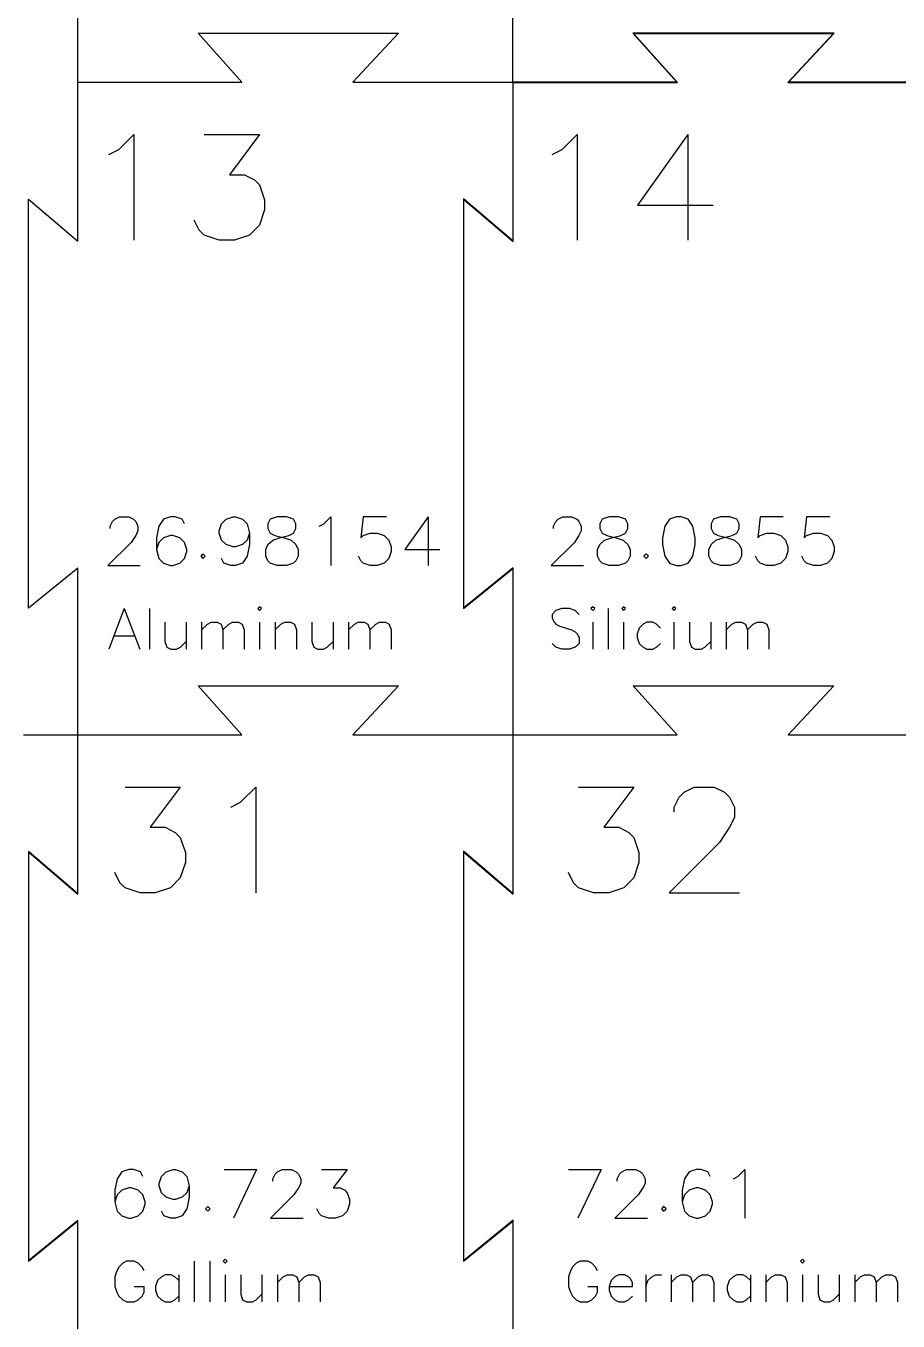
# Model space of a CAD drawing. Extents: x 0 to 297, y 0 to 210.
# Drawn here: x 192.18 to 221.99, y 119.67 to 163.94 of the extents above; entities that cross this region are included whole.
import ezdxf

# ---------------------------------------------------------------- set-up
doc = ezdxf.new("R2010")
doc.units = 0
doc.layers.get('0').update_dxf_attribs({"linetype": 'CONTINUOUS'})

msp = doc.modelspace()

# ---------------------------------------------------------------- linework, layer by layer
at = {"color": 1}
for p, q in [((199.562322, 162.009081), (198.06455, 163.687915)), ((198.06455, 163.687915), (204.918351, 163.687915)), ((204.918351, 163.687915), (203.356449, 162.009081)), ((212.925688, 163.692834), (214.42253, 162.014)), ((219.800831, 163.692834), (212.925688, 163.692834)), ((214.443843, 162.004163), (212.947001, 163.682997)), ((212.947001, 163.682997), (219.778698, 163.682997)), ((219.778698, 163.682997), (218.217097, 162.004163)), ((218.238411, 162.014), (219.800831, 163.692834)), ((195.960121, 162.009081), (199.562322, 162.009081)), ((203.356449, 162.009081), (205.151566, 162.009081)), ((208.819053, 162.009081), (208.819053, 159.308027)), ((208.828068, 162.009081), (208.819053, 162.009081)), ((210.831257, 162.014), (208.823719, 162.014)), ((208.823719, 162.014), (208.823719, 162.004163)), ((208.823719, 162.004163), (210.831257, 162.004163)), ((208.828068, 159.308027), (208.828068, 162.009081)), ((214.42253, 162.014), (210.831257, 162.014)), ((210.831257, 162.004163), (214.443843, 162.004163)), ((218.217097, 162.004163), (220.02298, 162.004163)), ((220.02298, 162.014), (218.238411, 162.014)), ((221.8387, 162.014), (220.02298, 162.014)), ((220.02298, 162.004163), (221.8387, 162.004163)), ((223.695407, 162.014), (221.8387, 162.014)), ((221.8387, 162.004163), (223.695407, 162.004163)), ((193.952283, 156.577066), (193.952283, 159.30805)), ((208.819053, 159.308027), (208.819053, 156.587299)), ((208.828068, 156.566806), (208.828068, 159.308027)), ((192.27346, 144.032242), (192.27346, 158.015709)), ((192.27346, 158.015709), (193.952283, 156.577066)), ((208.819053, 156.587299), (207.14023, 158.025949)), ((207.14023, 158.025949), (207.14023, 144.022275)), ((207.149245, 144.041949), (207.149245, 158.005455)), ((207.149245, 158.005455), (208.828068, 156.566806)), ((193.952283, 145.403455), (192.27346, 144.032242)), ((193.952283, 142.560097), (193.952283, 145.403455)), ((207.14023, 144.022275), (208.819053, 145.393705)), ((208.828068, 145.413379), (207.149245, 144.041949)), ((208.819053, 145.393705), (208.819053, 142.559853)), ((208.828068, 142.559853), (208.828068, 145.413379)), ((208.819053, 142.559853), (208.819053, 139.701408)), ((208.828068, 139.701408), (208.828068, 142.559853)), ((199.562322, 139.701796), (198.06455, 141.380629)), ((198.06455, 141.380629), (204.918351, 141.380629)), ((204.918351, 141.380629), (203.356449, 139.701796)), ((214.433757, 139.701796), (212.935985, 141.380629)), ((212.935985, 141.380629), (219.789786, 141.380629)), ((219.789786, 141.380629), (218.227884, 139.701796)), ((193.947365, 139.701796), (193.947365, 137.000742)), ((193.957202, 139.701796), (193.947365, 139.701796)), ((193.957202, 137.000742), (193.957202, 139.701796)), ((195.960121, 139.701796), (199.562322, 139.701796)), ((203.356449, 139.701796), (205.151566, 139.701796)), ((208.816594, 139.701796), (208.816594, 137.000742)), ((208.831351, 139.701796), (208.816594, 139.701796)), ((208.819053, 139.701408), (208.828068, 139.701408)), ((208.831351, 137.000742), (208.831351, 139.701796)), ((210.831557, 139.701796), (214.433757, 139.701796)), ((218.227884, 139.701796), (220.023001, 139.701796)), ((193.947365, 137.000742), (193.947365, 134.280834)), ((193.957202, 134.25952), (193.957202, 137.000742)), ((208.816594, 137.000742), (208.816594, 134.285752)), ((208.831351, 134.253782), (208.831351, 137.000742)), ((193.947365, 134.280834), (192.268541, 135.718663)), ((192.268541, 135.718663), (192.268541, 121.714989)), ((192.278378, 121.735483), (192.278378, 135.69735)), ((192.278378, 135.69735), (193.957202, 134.25952)), ((208.816594, 134.285752), (207.13777, 135.724402)), ((207.13777, 135.724402), (207.13777, 121.709251)), ((207.152527, 121.740402), (207.152527, 135.692432)), ((207.152527, 135.692432), (208.831351, 134.253782)), ((192.268541, 121.714989), (193.947365, 123.0856)), ((193.957202, 123.106094), (192.278378, 121.735483)), ((193.947365, 123.0856), (193.947365, 120.252567)), ((193.957202, 120.252567), (193.957202, 123.106094)), ((207.13777, 121.709251), (208.816594, 123.081502)), ((208.831351, 123.111832), (207.152527, 121.740402)), ((208.816594, 123.081502), (208.816594, 120.252567)), ((208.831351, 120.252567), (208.831351, 123.111832)), ((193.947365, 120.252567), (193.947365, 117.394123)), ((193.957202, 117.394123), (193.957202, 120.252567)), ((208.816594, 120.252567), (208.816594, 117.394123)), ((208.831351, 117.394123), (208.831351, 120.252567))]:
    msp.add_line(p, q, dxfattribs=at)
at = {"color": 5}
for p, q in [((195.353824, 159.708239), (195.872161, 160.226579)), ((195.872161, 160.226579), (195.872161, 156.614567)), ((198.278335, 160.226579), (200.166172, 160.226579)), ((200.166172, 160.226579), (199.140411, 158.851614)), ((210.502265, 159.708239), (211.020602, 160.226579)), ((211.020602, 160.226579), (211.020602, 156.614567)), ((214.801733, 160.226579), (213.083037, 157.814934)), ((214.801733, 160.226579), (214.801733, 156.614567)), ((195.015541, 159.539096), (195.353824, 159.708239)), ((210.163982, 159.539096), (210.502265, 159.708239)), ((199.140411, 158.851614), (199.653291, 158.851614)), ((199.653291, 158.851614), (199.99703, 158.677015)), ((199.99703, 158.677015), (200.166172, 158.502416)), ((200.166172, 158.502416), (200.340769, 157.989533)), ((200.340769, 157.645791), (200.166172, 157.130179)), ((200.340769, 157.989533), (200.340769, 157.645791)), ((213.083037, 157.814934), (215.663808, 157.814934)), ((198.103737, 156.958309), (197.934596, 157.30205)), ((198.278335, 156.786438), (198.103737, 156.958309)), ((198.791215, 156.614567), (198.278335, 156.786438)), ((199.827889, 156.786438), (199.309552, 156.614567)), ((200.166172, 157.130179), (199.827889, 156.786438)), ((199.309552, 156.614567), (198.791215, 156.614567)), ((195.059585, 146.841486), (195.140169, 146.997618)), ((195.140169, 146.997618), (195.220752, 147.078202)), ((195.220752, 147.078202), (195.376883, 147.158786)), ((195.376883, 147.158786), (195.69418, 147.158786)), ((195.69418, 147.158786), (195.855347, 147.078202)), ((195.855347, 147.078202), (195.933413, 146.997618)), ((195.933413, 146.997618), (196.011478, 146.841486)), ((196.885306, 147.078202), (196.726657, 146.841486)), ((197.124538, 147.158786), (196.885306, 147.078202)), ((197.280669, 147.158786), (197.124538, 147.158786)), ((197.519901, 147.078202), (197.280669, 147.158786)), ((197.597966, 146.919552), (197.519901, 147.078202)), ((198.867157, 146.919552), (199.028324, 147.078202)), ((199.028324, 147.078202), (199.265038, 147.158786)), ((199.265038, 147.158786), (199.345622, 147.158786)), ((199.345622, 147.158786), (199.582336, 147.078202)), ((199.582336, 147.078202), (199.740985, 146.919552)), ((200.534229, 147.078202), (200.453645, 146.919552)), ((200.770943, 147.158786), (200.534229, 147.078202)), ((201.08824, 147.158786), (200.770943, 147.158786)), ((201.327473, 147.078202), (201.08824, 147.158786)), ((201.405538, 146.919552), (201.327473, 147.078202)), ((202.357431, 146.919552), (202.596663, 147.158786)), ((202.596663, 147.158786), (202.596663, 145.491703)), ((203.707205, 147.158786), (203.626622, 146.443602)), ((204.500449, 147.158786), (203.707205, 147.158786)), ((205.928289, 147.158786), (205.135045, 146.045719)), ((205.928289, 147.158786), (205.928289, 145.491703)), ((210.208027, 146.841486), (210.28861, 146.997618)), ((210.28861, 146.997618), (210.369194, 147.078202)), ((210.369194, 147.078202), (210.525324, 147.158786)), ((210.525324, 147.158786), (210.842622, 147.158786)), ((210.842622, 147.158786), (211.003789, 147.078202)), ((211.003789, 147.078202), (211.081854, 146.997618)), ((211.081854, 146.997618), (211.15992, 146.841486)), ((211.875099, 147.078202), (211.794515, 146.919552)), ((212.111813, 147.158786), (211.875099, 147.078202)), ((212.42911, 147.158786), (212.111813, 147.158786)), ((212.668343, 147.078202), (212.42911, 147.158786)), ((212.746408, 146.919552), (212.668343, 147.078202)), ((214.176766, 147.078202), (214.015599, 146.841486)), ((214.41348, 147.158786), (214.176766, 147.078202)), ((214.572129, 147.158786), (214.41348, 147.158786)), ((214.811361, 147.078202), (214.572129, 147.158786)), ((214.967492, 146.841486), (214.811361, 147.078202)), ((215.68267, 147.078202), (215.602087, 146.919552)), ((215.919385, 147.158786), (215.68267, 147.078202)), ((216.236682, 147.158786), (215.919385, 147.158786)), ((216.475915, 147.078202), (216.236682, 147.158786)), ((216.55398, 146.919552), (216.475915, 147.078202)), ((217.269159, 147.158786), (217.188575, 146.443602)), ((218.062403, 147.158786), (217.269159, 147.158786)), ((218.855647, 147.158786), (218.775063, 146.443602)), ((219.648891, 147.158786), (218.855647, 147.158786)), ((195.059585, 146.760902), (195.059585, 146.841486)), ((196.011478, 146.680318), (195.933413, 146.524186)), ((196.011478, 146.841486), (196.011478, 146.680318)), ((196.726657, 146.841486), (196.646073, 146.443602)), ((198.789092, 146.680318), (198.867157, 146.919552)), ((198.789092, 146.602252), (198.789092, 146.680318)), ((198.867157, 146.363018), (198.789092, 146.602252)), ((199.740985, 146.919552), (199.81905, 146.602252)), ((199.81905, 146.602252), (199.740985, 146.363018)), ((199.81905, 146.602252), (199.81905, 146.206887)), ((200.453645, 146.919552), (200.453645, 146.760902)), ((200.453645, 146.760902), (200.534229, 146.602252)), ((200.534229, 146.602252), (200.692878, 146.524186)), ((201.168824, 146.524186), (201.327473, 146.602252)), ((201.327473, 146.602252), (201.405538, 146.760902)), ((201.405538, 146.760902), (201.405538, 146.919552)), ((202.201301, 146.841486), (202.357431, 146.919552)), ((203.707205, 146.524186), (203.943919, 146.602252)), ((203.943919, 146.602252), (204.183152, 146.602252)), ((204.183152, 146.602252), (204.422384, 146.524186)), ((210.208027, 146.760902), (210.208027, 146.841486)), ((211.15992, 146.680318), (211.081854, 146.524186)), ((211.15992, 146.841486), (211.15992, 146.680318)), ((211.794515, 146.919552), (211.794515, 146.760902)), ((211.794515, 146.760902), (211.875099, 146.602252)), ((211.875099, 146.602252), (212.033747, 146.524186)), ((212.509694, 146.524186), (212.668343, 146.602252)), ((212.668343, 146.602252), (212.746408, 146.760902)), ((212.746408, 146.760902), (212.746408, 146.919552)), ((214.015599, 146.841486), (213.937533, 146.443602)), ((215.048075, 146.443602), (214.967492, 146.841486)), ((215.602087, 146.919552), (215.602087, 146.760902)), ((215.602087, 146.760902), (215.68267, 146.602252)), ((215.68267, 146.602252), (215.841319, 146.524186)), ((216.317266, 146.524186), (216.475915, 146.602252)), ((216.475915, 146.602252), (216.55398, 146.760902)), ((216.55398, 146.760902), (216.55398, 146.919552)), ((217.269159, 146.524186), (217.505873, 146.602252)), ((217.505873, 146.602252), (217.745105, 146.602252)), ((217.745105, 146.602252), (217.984338, 146.524186)), ((218.855647, 146.524186), (219.092361, 146.602252)), ((219.092361, 146.602252), (219.331593, 146.602252)), ((219.331593, 146.602252), (219.570826, 146.524186)), ((195.774764, 146.284953), (194.98152, 145.491703)), ((195.933413, 146.524186), (195.774764, 146.284953)), ((196.646073, 146.443602), (196.646073, 146.045719)), ((196.726657, 146.284953), (196.646073, 146.045719)), ((196.885306, 146.443602), (196.726657, 146.284953)), ((197.124538, 146.524186), (196.885306, 146.443602)), ((197.202603, 146.524186), (197.124538, 146.524186)), ((197.441836, 146.443602), (197.202603, 146.524186)), ((197.597966, 146.284953), (197.441836, 146.443602)), ((197.67855, 146.045719), (197.597966, 146.284953)), ((199.028324, 146.206887), (198.867157, 146.363018)), ((199.265038, 146.126303), (199.028324, 146.206887)), ((199.345622, 146.126303), (199.265038, 146.126303)), ((199.582336, 146.206887), (199.345622, 146.126303)), ((199.740985, 146.363018), (199.582336, 146.206887)), ((199.81905, 146.206887), (199.740985, 145.809003)), ((200.37558, 146.045719), (200.453645, 146.206887)), ((200.453645, 146.206887), (200.614812, 146.363018)), ((200.614812, 146.363018), (200.851526, 146.443602)), ((200.692878, 146.524186), (201.010175, 146.443602)), ((200.851526, 146.443602), (201.168824, 146.524186)), ((201.010175, 146.443602), (201.249408, 146.363018)), ((201.249408, 146.363018), (201.405538, 146.206887)), ((201.405538, 146.206887), (201.486122, 146.045719)), ((203.626622, 146.443602), (203.707205, 146.524186)), ((204.422384, 146.524186), (204.578515, 146.363018)), ((204.578515, 146.363018), (204.659098, 146.126303)), ((204.659098, 146.126303), (204.659098, 145.967653)), ((210.923206, 146.284953), (210.129961, 145.491703)), ((211.081854, 146.524186), (210.923206, 146.284953)), ((211.71645, 146.045719), (211.794515, 146.206887)), ((211.794515, 146.206887), (211.955682, 146.363018)), ((211.955682, 146.363018), (212.192396, 146.443602)), ((212.033747, 146.524186), (212.351045, 146.443602)), ((212.192396, 146.443602), (212.509694, 146.524186)), ((212.351045, 146.443602), (212.590277, 146.363018)), ((212.590277, 146.363018), (212.746408, 146.206887)), ((212.746408, 146.206887), (212.826992, 146.045719)), ((213.937533, 146.443602), (213.937533, 146.206887)), ((213.937533, 146.206887), (214.015599, 145.809003)), ((214.967492, 145.809003), (215.048075, 146.206887)), ((215.048075, 146.206887), (215.048075, 146.443602)), ((215.524022, 146.045719), (215.602087, 146.206887)), ((215.602087, 146.206887), (215.763254, 146.363018)), ((215.763254, 146.363018), (215.999968, 146.443602)), ((215.841319, 146.524186), (216.158617, 146.443602)), ((215.999968, 146.443602), (216.317266, 146.524186)), ((216.158617, 146.443602), (216.397849, 146.363018)), ((216.397849, 146.363018), (216.55398, 146.206887)), ((216.55398, 146.206887), (216.634563, 146.045719)), ((217.188575, 146.443602), (217.269159, 146.524186)), ((217.984338, 146.524186), (218.140468, 146.363018)), ((218.140468, 146.363018), (218.221052, 146.126303)), ((218.221052, 146.126303), (218.221052, 145.967653)), ((218.775063, 146.443602), (218.855647, 146.524186)), ((219.570826, 146.524186), (219.726956, 146.363018)), ((219.726956, 146.363018), (219.80754, 146.126303)), ((219.80754, 146.126303), (219.80754, 145.967653)), ((196.646073, 146.045719), (196.726657, 145.729678)), ((196.726657, 145.729678), (196.885306, 145.571028)), ((197.441836, 145.571028), (197.597966, 145.729678)), ((197.597966, 145.729678), (197.67855, 145.967653)), ((197.67855, 145.967653), (197.67855, 146.045719)), ((198.232562, 145.889587), (198.154496, 145.809003)), ((198.154496, 145.809003), (198.232562, 145.729678)), ((198.313145, 145.809003), (198.232562, 145.889587)), ((198.232562, 145.729678), (198.313145, 145.809003)), ((198.94774, 145.571028), (198.867157, 145.729678)), ((199.740985, 145.809003), (199.582336, 145.571028)), ((200.37558, 145.809003), (200.37558, 146.045719)), ((200.453645, 145.650353), (200.37558, 145.809003)), ((201.486122, 145.809003), (201.405538, 145.650353)), ((201.486122, 146.045719), (201.486122, 145.809003)), ((203.626622, 145.650353), (203.548556, 145.809003)), ((204.578515, 145.729678), (204.422384, 145.571028)), ((204.659098, 145.967653), (204.578515, 145.729678)), ((205.135045, 146.045719), (206.32617, 146.045719)), ((211.71645, 145.809003), (211.71645, 146.045719)), ((211.794515, 145.650353), (211.71645, 145.809003)), ((212.826992, 145.809003), (212.746408, 145.650353)), ((212.826992, 146.045719), (212.826992, 145.809003)), ((213.381003, 145.889587), (213.302938, 145.809003)), ((213.302938, 145.809003), (213.381003, 145.729678)), ((213.461587, 145.809003), (213.381003, 145.889587)), ((213.381003, 145.729678), (213.461587, 145.809003)), ((214.015599, 145.809003), (214.176766, 145.571028)), ((214.811361, 145.571028), (214.967492, 145.809003)), ((215.524022, 145.809003), (215.524022, 146.045719)), ((215.602087, 145.650353), (215.524022, 145.809003)), ((216.634563, 145.809003), (216.55398, 145.650353)), ((216.634563, 146.045719), (216.634563, 145.809003)), ((217.188575, 145.650353), (217.11051, 145.809003)), ((218.140468, 145.729678), (217.984338, 145.571028)), ((218.221052, 145.967653), (218.140468, 145.729678)), ((218.775063, 145.650353), (218.696998, 145.809003)), ((219.726956, 145.729678), (219.570826, 145.571028)), ((219.80754, 145.967653), (219.726956, 145.729678)), ((194.98152, 145.491703), (196.092062, 145.491703)), ((196.885306, 145.571028), (197.124538, 145.491703)), ((197.124538, 145.491703), (197.202603, 145.491703)), ((197.202603, 145.491703), (197.441836, 145.571028)), ((199.184455, 145.491703), (198.94774, 145.571028)), ((199.345622, 145.491703), (199.184455, 145.491703)), ((199.582336, 145.571028), (199.345622, 145.491703)), ((200.534229, 145.571028), (200.453645, 145.650353)), ((200.770943, 145.491703), (200.534229, 145.571028)), ((201.08824, 145.491703), (200.770943, 145.491703)), ((201.327473, 145.571028), (201.08824, 145.491703)), ((201.405538, 145.650353), (201.327473, 145.571028)), ((203.707205, 145.571028), (203.626622, 145.650353)), ((203.943919, 145.491703), (203.707205, 145.571028)), ((204.183152, 145.491703), (203.943919, 145.491703)), ((204.422384, 145.571028), (204.183152, 145.491703)), ((210.129961, 145.491703), (211.240503, 145.491703)), ((211.875099, 145.571028), (211.794515, 145.650353)), ((212.111813, 145.491703), (211.875099, 145.571028)), ((212.42911, 145.491703), (212.111813, 145.491703)), ((212.668343, 145.571028), (212.42911, 145.491703)), ((212.746408, 145.650353), (212.668343, 145.571028)), ((214.176766, 145.571028), (214.41348, 145.491703)), ((214.41348, 145.491703), (214.572129, 145.491703)), ((214.572129, 145.491703), (214.811361, 145.571028)), ((215.68267, 145.571028), (215.602087, 145.650353)), ((215.919385, 145.491703), (215.68267, 145.571028)), ((216.236682, 145.491703), (215.919385, 145.491703)), ((216.475915, 145.571028), (216.236682, 145.491703)), ((216.55398, 145.650353), (216.475915, 145.571028)), ((217.269159, 145.571028), (217.188575, 145.650353)), ((217.505873, 145.491703), (217.269159, 145.571028)), ((217.745105, 145.491703), (217.505873, 145.491703)), ((217.984338, 145.571028), (217.745105, 145.491703)), ((218.855647, 145.571028), (218.775063, 145.650353)), ((219.092361, 145.491703), (218.855647, 145.571028)), ((219.331593, 145.491703), (219.092361, 145.491703)), ((219.570826, 145.571028), (219.331593, 145.491703)), ((195.544335, 144.019828), (195.015506, 142.630592)), ((195.544335, 144.019828), (196.073165, 142.630592)), ((196.402634, 144.019828), (196.402634, 142.630592)), ((200.169494, 144.084882), (200.10444, 144.019828)), ((200.10444, 144.019828), (200.169494, 143.952674)), ((200.236647, 144.019828), (200.169494, 144.084882)), ((200.169494, 143.952674), (200.236647, 144.019828)), ((210.296154, 143.952674), (210.163947, 143.820466)), ((210.493416, 144.019828), (210.296154, 143.952674)), ((210.757831, 144.019828), (210.493416, 144.019828)), ((210.957191, 143.952674), (210.757831, 144.019828)), ((211.089399, 143.820466), (210.957191, 143.952674)), ((211.551075, 144.084882), (211.486021, 144.019828)), ((211.486021, 144.019828), (211.551075, 143.952674)), ((211.618228, 144.019828), (211.551075, 144.084882)), ((211.551075, 143.952674), (211.618228, 144.019828)), ((212.079905, 144.019828), (212.079905, 142.630592)), ((212.608734, 144.084882), (212.54368, 144.019828)), ((212.54368, 144.019828), (212.608734, 143.952674)), ((212.675887, 144.019828), (212.608734, 144.084882)), ((212.608734, 143.952674), (212.675887, 144.019828)), ((214.32743, 144.084882), (214.262375, 144.019828)), ((214.262375, 144.019828), (214.32743, 143.952674)), ((214.394583, 144.019828), (214.32743, 144.084882)), ((214.32743, 143.952674), (214.394583, 144.019828)), ((196.931463, 143.55605), (196.931463, 142.895009)), ((197.659653, 143.55605), (197.659653, 142.630592)), ((198.186384, 143.55605), (198.186384, 142.630592)), ((198.186384, 143.291633), (198.385744, 143.490995)), ((198.385744, 143.490995), (198.517951, 143.55605)), ((198.517951, 143.55605), (198.715213, 143.55605)), ((198.715213, 143.55605), (198.849519, 143.490995)), ((198.849519, 143.490995), (198.914574, 143.291633)), ((198.914574, 143.291633), (199.113934, 143.490995)), ((199.113934, 143.490995), (199.244043, 143.55605)), ((199.244043, 143.55605), (199.443403, 143.55605)), ((199.443403, 143.55605), (199.57561, 143.490995)), ((199.57561, 143.490995), (199.642763, 143.291633)), ((200.169494, 143.55605), (200.169494, 142.630592)), ((200.698324, 143.55605), (200.698324, 142.630592)), ((200.698324, 143.291633), (200.897684, 143.490995)), ((200.897684, 143.490995), (201.029891, 143.55605)), ((201.029891, 143.55605), (201.227153, 143.55605)), ((201.227153, 143.55605), (201.361459, 143.490995)), ((201.361459, 143.490995), (201.426513, 143.291633)), ((201.953244, 143.55605), (201.953244, 142.895009)), ((202.681434, 143.55605), (202.681434, 142.630592)), ((203.208165, 143.55605), (203.208165, 142.630592)), ((203.208165, 143.291633), (203.407525, 143.490995)), ((203.407525, 143.490995), (203.539733, 143.55605)), ((203.539733, 143.55605), (203.736994, 143.55605)), ((203.736994, 143.55605), (203.8713, 143.490995)), ((203.8713, 143.490995), (203.936355, 143.291633)), ((203.936355, 143.291633), (204.135715, 143.490995)), ((204.135715, 143.490995), (204.265824, 143.55605)), ((204.265824, 143.55605), (204.465184, 143.55605)), ((204.465184, 143.55605), (204.597391, 143.490995)), ((204.597391, 143.490995), (204.664544, 143.291633)), ((210.163947, 143.820466), (210.163947, 143.688258)), ((210.163947, 143.688258), (210.229002, 143.55605)), ((210.229002, 143.55605), (210.296154, 143.490995)), ((210.296154, 143.490995), (210.428362, 143.423841)), ((211.551075, 143.55605), (211.551075, 142.630592)), ((212.608734, 143.55605), (212.608734, 142.630592)), ((213.271869, 143.490995), (213.137563, 143.356688)), ((213.401978, 143.55605), (213.271869, 143.490995)), ((213.601338, 143.55605), (213.401978, 143.55605)), ((213.733546, 143.490995), (213.601338, 143.55605)), ((213.865753, 143.356688), (213.733546, 143.490995)), ((214.32743, 143.55605), (214.32743, 142.630592)), ((214.856259, 143.55605), (214.856259, 142.895009)), ((215.584449, 143.55605), (215.584449, 142.630592)), ((216.11118, 143.55605), (216.11118, 142.630592)), ((216.11118, 143.291633), (216.31054, 143.490995)), ((216.31054, 143.490995), (216.442747, 143.55605)), ((216.442747, 143.55605), (216.640009, 143.55605)), ((216.640009, 143.55605), (216.774315, 143.490995)), ((216.774315, 143.490995), (216.839369, 143.291633)), ((216.839369, 143.291633), (217.03873, 143.490995)), ((217.03873, 143.490995), (217.168839, 143.55605)), ((217.168839, 143.55605), (217.368199, 143.55605)), ((217.368199, 143.55605), (217.500406, 143.490995)), ((217.500406, 143.490995), (217.567559, 143.291633)), ((195.212768, 143.092272), (195.875903, 143.092272)), ((198.914574, 143.291633), (198.914574, 142.630592)), ((199.642763, 143.291633), (199.642763, 142.630592)), ((201.426513, 143.291633), (201.426513, 142.630592)), ((203.936355, 143.291633), (203.936355, 142.630592)), ((204.664544, 143.291633), (204.664544, 142.630592)), ((210.428362, 143.423841), (210.824984, 143.291633)), ((210.824984, 143.291633), (210.957191, 143.226578)), ((210.957191, 143.226578), (211.022246, 143.159425)), ((211.022246, 143.159425), (211.089399, 143.027217)), ((211.089399, 143.027217), (211.089399, 142.828905)), ((213.137563, 143.356688), (213.072509, 143.159425)), ((213.072509, 143.159425), (213.072509, 143.027217)), ((213.072509, 143.027217), (213.137563, 142.828905)), ((216.839369, 143.291633), (216.839369, 142.630592)), ((217.567559, 143.291633), (217.567559, 142.630592)), ((196.931463, 142.895009), (196.998616, 142.696696)), ((196.998616, 142.696696), (197.130823, 142.630592)), ((197.130823, 142.630592), (197.330184, 142.630592)), ((197.330184, 142.630592), (197.460293, 142.696696)), ((197.460293, 142.696696), (197.659653, 142.895009)), ((201.953244, 142.895009), (202.020397, 142.696696)), ((202.020397, 142.696696), (202.152605, 142.630592)), ((202.152605, 142.630592), (202.351965, 142.630592)), ((202.351965, 142.630592), (202.482074, 142.696696)), ((202.482074, 142.696696), (202.681434, 142.895009)), ((210.296154, 142.696696), (210.163947, 142.828905)), ((210.493416, 142.630592), (210.296154, 142.696696)), ((210.757831, 142.630592), (210.493416, 142.630592)), ((210.957191, 142.696696), (210.757831, 142.630592)), ((211.089399, 142.828905), (210.957191, 142.696696)), ((213.137563, 142.828905), (213.271869, 142.696696)), ((213.271869, 142.696696), (213.401978, 142.630592)), ((213.401978, 142.630592), (213.601338, 142.630592)), ((213.601338, 142.630592), (213.733546, 142.696696)), ((213.733546, 142.696696), (213.865753, 142.828905)), ((214.856259, 142.895009), (214.923412, 142.696696)), ((214.923412, 142.696696), (215.055619, 142.630592)), ((215.055619, 142.630592), (215.25498, 142.630592)), ((215.25498, 142.630592), (215.385088, 142.696696)), ((215.385088, 142.696696), (215.584449, 142.895009)), ((195.569133, 137.919294), (197.45697, 137.919294)), ((197.45697, 137.919294), (196.431209, 136.544328)), ((199.519405, 137.400954), (200.037742, 137.919294)), ((200.037742, 137.919294), (200.037742, 134.307282)), ((211.067886, 137.919294), (212.955723, 137.919294)), ((212.955723, 137.919294), (211.929962, 136.544328)), ((214.505277, 137.570096), (214.679875, 137.744695)), ((214.679875, 137.744695), (215.018158, 137.919294)), ((215.018158, 137.919294), (215.705636, 137.919294)), ((215.705636, 137.919294), (216.054832, 137.744695)), ((216.054832, 137.744695), (216.223973, 137.570096)), ((199.181122, 137.231811), (199.519405, 137.400954)), ((214.33068, 137.231811), (214.505277, 137.570096)), ((216.223973, 137.570096), (216.393115, 137.231811)), ((214.33068, 137.057212), (214.33068, 137.231811)), ((216.393115, 136.882614), (216.223973, 136.544328)), ((216.393115, 137.231811), (216.393115, 136.882614)), ((196.431209, 136.544328), (196.94409, 136.544328)), ((196.94409, 136.544328), (197.287829, 136.36973)), ((197.287829, 136.36973), (197.45697, 136.195131)), ((211.929962, 136.544328), (212.442843, 136.544328)), ((212.442843, 136.544328), (212.786582, 136.36973)), ((212.786582, 136.36973), (212.955723, 136.195131)), ((216.223973, 136.544328), (215.880234, 136.025988)), ((197.45697, 136.195131), (197.631568, 135.682247)), ((212.955723, 136.195131), (213.130321, 135.682247)), ((215.880234, 136.025988), (214.161538, 134.307282)), ((197.631568, 135.682247), (197.631568, 135.338506)), ((213.130321, 135.682247), (213.130321, 135.338506)), ((197.631568, 135.338506), (197.45697, 134.822894)), ((213.130321, 135.338506), (212.955723, 134.822894)), ((195.394535, 134.651023), (195.225394, 134.994765)), ((195.569133, 134.479153), (195.394535, 134.651023)), ((197.45697, 134.822894), (197.118687, 134.479153)), ((210.893289, 134.651023), (210.724147, 134.994765)), ((211.067886, 134.479153), (210.893289, 134.651023)), ((212.955723, 134.822894), (212.61744, 134.479153)), ((196.082014, 134.307282), (195.569133, 134.479153)), ((196.600351, 134.307282), (196.082014, 134.307282)), ((197.118687, 134.479153), (196.600351, 134.307282)), ((211.580767, 134.307282), (211.067886, 134.479153)), ((212.099104, 134.307282), (211.580767, 134.307282)), ((212.61744, 134.479153), (212.099104, 134.307282)), ((214.161538, 134.307282), (216.567712, 134.307282)), ((195.703868, 124.8515), (195.464636, 124.770916)), ((195.859999, 124.8515), (195.703868, 124.8515)), ((196.099231, 124.770916), (195.859999, 124.8515)), ((196.973059, 124.770916), (197.209773, 124.8515)), ((197.209773, 124.8515), (197.290356, 124.8515)), ((197.290356, 124.8515), (197.52707, 124.770916)), ((198.95491, 124.8515), (200.065452, 124.8515)), ((200.065452, 124.8515), (199.272207, 123.184418)), ((200.78063, 124.770916), (200.936761, 124.8515)), ((200.936761, 124.8515), (201.254059, 124.8515)), ((201.254059, 124.8515), (201.415226, 124.770916)), ((202.286535, 124.8515), (203.157845, 124.8515)), ((203.157845, 124.8515), (202.684416, 124.216901)), ((210.724155, 124.8515), (211.834697, 124.8515)), ((211.834697, 124.8515), (211.041453, 123.184418)), ((212.549876, 124.770916), (212.706007, 124.8515)), ((212.706007, 124.8515), (213.023304, 124.8515)), ((213.023304, 124.8515), (213.184471, 124.770916)), ((215.088257, 124.8515), (214.849025, 124.770916)), ((215.244388, 124.8515), (215.088257, 124.8515)), ((215.48362, 124.770916), (215.244388, 124.8515)), ((216.513579, 124.612266), (216.752811, 124.8515)), ((216.752811, 124.8515), (216.752811, 123.184418)), ((195.305987, 124.534201), (195.225403, 124.136317)), ((195.464636, 124.770916), (195.305987, 124.534201)), ((196.177296, 124.612266), (196.099231, 124.770916)), ((196.733826, 124.373033), (196.811892, 124.612266)), ((196.811892, 124.612266), (196.973059, 124.770916)), ((197.52707, 124.770916), (197.685719, 124.612266)), ((197.685719, 124.612266), (197.763785, 124.294967)), ((200.619463, 124.534201), (200.700047, 124.690332)), ((200.619463, 124.453617), (200.619463, 124.534201)), ((200.700047, 124.690332), (200.78063, 124.770916)), ((201.415226, 124.770916), (201.493291, 124.690332)), ((201.493291, 124.690332), (201.571356, 124.534201)), ((201.571356, 124.534201), (201.571356, 124.373033)), ((212.388709, 124.534201), (212.469293, 124.690332)), ((212.388709, 124.453617), (212.388709, 124.534201)), ((212.469293, 124.690332), (212.549876, 124.770916)), ((213.184471, 124.770916), (213.262537, 124.690332)), ((213.262537, 124.690332), (213.340602, 124.534201)), ((213.340602, 124.534201), (213.340602, 124.373033)), ((214.690376, 124.534201), (214.609793, 124.136317)), ((214.849025, 124.770916), (214.690376, 124.534201)), ((215.561686, 124.612266), (215.48362, 124.770916)), ((216.357448, 124.534201), (216.513579, 124.612266)), ((195.225403, 124.136317), (195.225403, 123.738433)), ((195.305987, 123.977667), (195.225403, 123.738433)), ((195.464636, 124.136317), (195.305987, 123.977667)), ((195.703868, 124.216901), (195.464636, 124.136317)), ((195.781933, 124.216901), (195.703868, 124.216901)), ((196.021166, 124.136317), (195.781933, 124.216901)), ((196.177296, 123.977667), (196.021166, 124.136317)), ((196.25788, 123.738433), (196.177296, 123.977667)), ((196.733826, 124.294967), (196.733826, 124.373033)), ((196.811892, 124.055733), (196.733826, 124.294967)), ((196.973059, 123.899601), (196.811892, 124.055733)), ((197.685719, 124.055733), (197.52707, 123.899601)), ((197.763785, 124.294967), (197.685719, 124.055733)), ((197.763785, 124.294967), (197.763785, 123.899601)), ((201.334642, 123.977667), (200.541398, 123.184418)), ((201.493291, 124.216901), (201.334642, 123.977667)), ((201.571356, 124.373033), (201.493291, 124.216901)), ((202.684416, 124.216901), (202.921131, 124.216901)), ((202.921131, 124.216901), (203.079779, 124.136317)), ((203.079779, 124.136317), (203.157845, 124.055733)), ((203.157845, 124.055733), (203.238428, 123.819017)), ((213.103888, 123.977667), (212.310644, 123.184418)), ((213.262537, 124.216901), (213.103888, 123.977667)), ((213.340602, 124.373033), (213.262537, 124.216901)), ((214.609793, 124.136317), (214.609793, 123.738433)), ((214.690376, 123.977667), (214.609793, 123.738433)), ((214.849025, 124.136317), (214.690376, 123.977667)), ((215.088257, 124.216901), (214.849025, 124.136317)), ((215.166323, 124.216901), (215.088257, 124.216901)), ((215.405555, 124.136317), (215.166323, 124.216901)), ((215.561686, 123.977667), (215.405555, 124.136317)), ((215.642269, 123.738433), (215.561686, 123.977667)), ((195.225403, 123.738433), (195.305987, 123.422393)), ((196.177296, 123.422393), (196.25788, 123.660367)), ((196.25788, 123.660367), (196.25788, 123.738433)), ((197.209773, 123.819017), (196.973059, 123.899601)), ((197.290356, 123.819017), (197.209773, 123.819017)), ((197.52707, 123.899601), (197.290356, 123.819017)), ((197.763785, 123.899601), (197.685719, 123.501718)), ((198.39838, 123.582302), (198.320315, 123.501718)), ((198.478963, 123.501718), (198.39838, 123.582302)), ((203.238428, 123.660367), (203.157845, 123.422393)), ((203.238428, 123.819017), (203.238428, 123.660367)), ((213.975197, 123.582302), (213.897132, 123.501718)), ((214.055781, 123.501718), (213.975197, 123.582302)), ((214.609793, 123.738433), (214.690376, 123.422393)), ((215.561686, 123.422393), (215.642269, 123.660367)), ((215.642269, 123.660367), (215.642269, 123.738433)), ((195.305987, 123.422393), (195.464636, 123.263743)), ((195.464636, 123.263743), (195.703868, 123.184418)), ((195.703868, 123.184418), (195.781933, 123.184418)), ((195.781933, 123.184418), (196.021166, 123.263743)), ((196.021166, 123.263743), (196.177296, 123.422393)), ((196.892475, 123.263743), (196.811892, 123.422393)), ((197.129189, 123.184418), (196.892475, 123.263743)), ((197.290356, 123.184418), (197.129189, 123.184418)), ((197.52707, 123.263743), (197.290356, 123.184418)), ((197.685719, 123.501718), (197.52707, 123.263743)), ((198.320315, 123.501718), (198.39838, 123.422393)), ((198.39838, 123.422393), (198.478963, 123.501718)), ((200.541398, 123.184418), (201.65194, 123.184418)), ((202.205952, 123.343068), (202.127886, 123.501718)), ((202.286535, 123.263743), (202.205952, 123.343068)), ((202.523249, 123.184418), (202.286535, 123.263743)), ((202.762482, 123.184418), (202.523249, 123.184418)), ((203.001714, 123.263743), (202.762482, 123.184418)), ((203.157845, 123.422393), (203.001714, 123.263743)), ((212.310644, 123.184418), (213.421186, 123.184418)), ((213.897132, 123.501718), (213.975197, 123.422393)), ((213.975197, 123.422393), (214.055781, 123.501718)), ((214.690376, 123.422393), (214.849025, 123.263743)), ((214.849025, 123.263743), (215.088257, 123.184418)), ((215.088257, 123.184418), (215.166323, 123.184418)), ((215.166323, 123.184418), (215.405555, 123.263743)), ((215.405555, 123.263743), (215.561686, 123.422393)), ((198.992219, 121.777597), (198.927165, 121.712542)), ((199.059372, 121.712542), (198.992219, 121.777597)), ((218.721605, 121.777597), (218.656551, 121.712542)), ((218.788758, 121.712542), (218.721605, 121.777597)), ((195.290413, 121.380972), (195.225359, 121.183709)), ((195.357566, 121.513181), (195.290413, 121.380972)), ((195.489773, 121.645389), (195.357566, 121.513181)), ((195.621981, 121.712542), (195.489773, 121.645389)), ((195.886396, 121.712542), (195.621981, 121.712542)), ((196.018603, 121.645389), (195.886396, 121.712542)), ((196.15081, 121.513181), (196.018603, 121.645389)), ((196.217963, 121.380972), (196.15081, 121.513181)), ((197.93456, 121.712542), (197.93456, 120.323307)), ((198.46339, 121.712542), (198.46339, 120.323307)), ((198.927165, 121.712542), (198.992219, 121.645389)), ((198.992219, 121.645389), (199.059372, 121.712542)), ((210.789164, 121.380972), (210.724109, 121.183709)), ((210.856317, 121.513181), (210.789164, 121.380972)), ((210.988524, 121.645389), (210.856317, 121.513181)), ((211.120731, 121.712542), (210.988524, 121.645389)), ((211.385146, 121.712542), (211.120731, 121.712542)), ((211.517353, 121.645389), (211.385146, 121.712542)), ((211.649561, 121.513181), (211.517353, 121.645389)), ((211.716714, 121.380972), (211.649561, 121.513181)), ((218.656551, 121.712542), (218.721605, 121.645389)), ((218.721605, 121.645389), (218.788758, 121.712542)), ((195.225359, 121.183709), (195.225359, 120.85214)), ((196.67964, 121.049403), (196.614585, 120.85214)), ((196.813946, 121.183709), (196.67964, 121.049403)), ((196.944054, 121.248764), (196.813946, 121.183709)), ((197.143415, 121.248764), (196.944054, 121.248764)), ((197.275622, 121.183709), (197.143415, 121.248764)), ((197.407829, 121.049403), (197.275622, 121.183709)), ((197.407829, 121.248764), (197.407829, 120.323307)), ((198.992219, 121.248764), (198.992219, 120.323307)), ((199.521049, 121.248764), (199.521049, 120.587723)), ((200.249238, 121.248764), (200.249238, 120.323307)), ((200.775969, 121.248764), (200.775969, 120.323307)), ((200.775969, 120.984348), (200.975329, 121.183709)), ((200.975329, 121.183709), (201.107537, 121.248764)), ((201.107537, 121.248764), (201.304799, 121.248764)), ((201.304799, 121.248764), (201.439105, 121.183709)), ((201.439105, 121.183709), (201.504159, 120.984348)), ((201.504159, 120.984348), (201.703519, 121.183709)), ((201.504159, 120.984348), (201.504159, 120.323307)), ((201.703519, 121.183709), (201.833628, 121.248764)), ((201.833628, 121.248764), (202.032988, 121.248764)), ((202.032988, 121.248764), (202.165196, 121.183709)), ((202.165196, 121.183709), (202.232349, 120.984348)), ((202.232349, 120.984348), (202.232349, 120.323307)), ((210.724109, 121.183709), (210.724109, 120.85214)), ((212.17839, 121.049403), (212.113336, 120.85214)), ((212.312696, 121.183709), (212.17839, 121.049403)), ((212.442805, 121.248764), (212.312696, 121.183709)), ((212.642165, 121.248764), (212.442805, 121.248764)), ((212.774373, 121.183709), (212.642165, 121.248764)), ((212.841526, 121.116556), (212.774373, 121.183709)), ((212.90658, 120.984348), (212.841526, 121.116556)), ((212.90658, 120.85214), (212.90658, 120.984348)), ((213.368256, 121.248764), (213.368256, 120.323307)), ((213.368256, 120.85214), (213.435409, 121.049403)), ((213.435409, 121.049403), (213.567617, 121.183709)), ((213.567617, 121.183709), (213.699824, 121.248764)), ((213.699824, 121.248764), (213.897086, 121.248764)), ((214.228654, 121.248764), (214.228654, 120.323307)), ((214.228654, 120.984348), (214.428014, 121.183709)), ((214.428014, 121.183709), (214.560221, 121.248764)), ((214.560221, 121.248764), (214.757483, 121.248764)), ((214.757483, 121.248764), (214.891789, 121.183709)), ((214.891789, 121.183709), (214.956843, 120.984348)), ((214.956843, 120.984348), (215.156204, 121.183709)), ((214.956843, 120.984348), (214.956843, 120.323307)), ((215.156204, 121.183709), (215.286312, 121.248764)), ((215.286312, 121.248764), (215.485673, 121.248764)), ((215.485673, 121.248764), (215.61788, 121.183709)), ((215.61788, 121.183709), (215.685033, 120.984348)), ((215.685033, 120.984348), (215.685033, 120.323307)), ((216.211764, 121.049403), (216.146709, 120.85214)), ((216.34607, 121.183709), (216.211764, 121.049403)), ((216.476179, 121.248764), (216.34607, 121.183709)), ((216.675539, 121.248764), (216.476179, 121.248764)), ((216.807746, 121.183709), (216.675539, 121.248764)), ((216.939954, 121.049403), (216.807746, 121.183709)), ((216.939954, 121.248764), (216.939954, 120.323307)), ((217.466684, 121.248764), (217.466684, 120.323307)), ((217.466684, 120.984348), (217.666045, 121.183709)), ((217.666045, 121.183709), (217.798252, 121.248764)), ((217.798252, 121.248764), (217.995514, 121.248764)), ((217.995514, 121.248764), (218.12982, 121.183709)), ((218.12982, 121.183709), (218.194874, 120.984348)), ((218.194874, 120.984348), (218.194874, 120.323307)), ((218.721605, 121.248764), (218.721605, 120.323307)), ((219.250435, 121.248764), (219.250435, 120.587723)), ((219.978624, 121.248764), (219.978624, 120.323307)), ((220.505355, 121.248764), (220.505355, 120.323307)), ((220.505355, 120.984348), (220.704715, 121.183709)), ((220.704715, 121.183709), (220.836923, 121.248764)), ((220.836923, 121.248764), (221.034185, 121.248764)), ((221.034185, 121.248764), (221.16849, 121.183709)), ((221.16849, 121.183709), (221.233545, 120.984348)), ((221.233545, 120.984348), (221.432905, 121.183709)), ((221.233545, 120.984348), (221.233545, 120.323307)), ((221.432905, 121.183709), (221.563014, 121.248764)), ((221.563014, 121.248764), (221.762374, 121.248764)), ((221.762374, 121.248764), (221.894582, 121.183709)), ((221.894582, 121.183709), (221.961735, 120.984348)), ((221.961735, 120.984348), (221.961735, 120.323307)), ((195.225359, 120.85214), (195.290413, 120.654877)), ((195.290413, 120.654877), (195.357566, 120.521619)), ((195.357566, 120.521619), (195.489773, 120.389411)), ((195.886396, 120.85214), (196.217963, 120.85214)), ((196.018603, 120.389411), (196.15081, 120.521619)), ((196.15081, 120.521619), (196.217963, 120.654877)), ((196.217963, 120.654877), (196.217963, 120.85214)), ((196.614585, 120.85214), (196.614585, 120.719931)), ((196.614585, 120.719931), (196.67964, 120.521619)), ((196.67964, 120.521619), (196.813946, 120.389411)), ((197.275622, 120.389411), (197.407829, 120.521619)), ((199.521049, 120.587723), (199.588202, 120.389411)), ((200.049878, 120.389411), (200.249238, 120.587723)), ((210.724109, 120.85214), (210.789164, 120.654877)), ((210.789164, 120.654877), (210.856317, 120.521619)), ((210.856317, 120.521619), (210.988524, 120.389411)), ((211.385146, 120.85214), (211.716714, 120.85214)), ((211.517353, 120.389411), (211.649561, 120.521619)), ((211.649561, 120.521619), (211.716714, 120.654877)), ((211.716714, 120.654877), (211.716714, 120.85214)), ((212.113336, 120.85214), (212.90658, 120.85214)), ((212.113336, 120.85214), (212.113336, 120.719931)), ((212.113336, 120.719931), (212.17839, 120.521619)), ((212.17839, 120.521619), (212.312696, 120.389411)), ((212.774373, 120.389411), (212.90658, 120.521619)), ((216.146709, 120.85214), (216.146709, 120.719931)), ((216.146709, 120.719931), (216.211764, 120.521619)), ((216.211764, 120.521619), (216.34607, 120.389411)), ((216.807746, 120.389411), (216.939954, 120.521619)), ((219.250435, 120.587723), (219.317587, 120.389411)), ((219.779264, 120.389411), (219.978624, 120.587723)), ((195.489773, 120.389411), (195.621981, 120.323307)), ((195.621981, 120.323307), (195.886396, 120.323307)), ((195.886396, 120.323307), (196.018603, 120.389411)), ((196.813946, 120.389411), (196.944054, 120.323307)), ((196.944054, 120.323307), (197.143415, 120.323307)), ((197.143415, 120.323307), (197.275622, 120.389411)), ((199.588202, 120.389411), (199.720409, 120.323307)), ((199.720409, 120.323307), (199.919769, 120.323307)), ((199.919769, 120.323307), (200.049878, 120.389411)), ((210.988524, 120.389411), (211.120731, 120.323307)), ((211.120731, 120.323307), (211.385146, 120.323307)), ((211.385146, 120.323307), (211.517353, 120.389411)), ((212.312696, 120.389411), (212.442805, 120.323307)), ((212.442805, 120.323307), (212.642165, 120.323307)), ((212.642165, 120.323307), (212.774373, 120.389411)), ((216.34607, 120.389411), (216.476179, 120.323307)), ((216.476179, 120.323307), (216.675539, 120.323307)), ((216.675539, 120.323307), (216.807746, 120.389411)), ((219.317587, 120.389411), (219.449795, 120.323307)), ((219.449795, 120.323307), (219.649155, 120.323307)), ((219.649155, 120.323307), (219.779264, 120.389411))]:
    msp.add_line(p, q, dxfattribs=at)
at = {"color": 1}
for points in [[(193.953679, 162.008926), (193.953679, 162.963935), (193.953679, 163.916862), (193.953679, 164.867288)], [(208.823719, 162.009021), (208.823719, 162.96403), (208.823719, 163.916957), (208.823719, 164.867383)], [(193.952283, 159.30805), (193.952283, 160.213525), (193.952283, 161.114006), (193.952283, 162.009081)], [(193.952283, 162.009081), (194.637968, 162.009081), (195.306083, 162.009081), (195.960121, 162.009081)], [(205.151566, 162.009081), (205.752163, 162.009081), (206.356148, 162.009081), (206.967014, 162.009081)], [(206.967014, 162.009081), (207.577881, 162.009081), (208.19563, 162.009081), (208.823752, 162.009081)], [(193.952283, 139.701735), (193.952283, 140.656744), (193.952283, 141.609671), (193.952283, 142.560097)], [(192.095579, 139.701796), (192.706446, 139.701796), (193.324194, 139.701796), (193.952317, 139.701796)], [(193.952283, 139.701796), (194.637968, 139.701796), (195.306083, 139.701796), (195.960121, 139.701796)], [(205.151566, 139.701796), (205.752163, 139.701796), (206.356148, 139.701796), (206.967014, 139.701796)], [(206.967014, 139.701796), (207.577881, 139.701796), (208.19563, 139.701796), (208.823752, 139.701796)], [(208.823719, 139.701796), (209.509404, 139.701796), (210.177519, 139.701796), (210.831557, 139.701796)], [(220.023001, 139.701796), (220.623598, 139.701796), (221.227583, 139.701796), (221.83845, 139.701796)], [(221.83845, 139.701796), (222.449317, 139.701796), (223.067065, 139.701796), (223.695188, 139.701796)]]:
    msp.add_open_spline(points, degree=3, dxfattribs=at)

doc.saveas('drawing.dxf')
